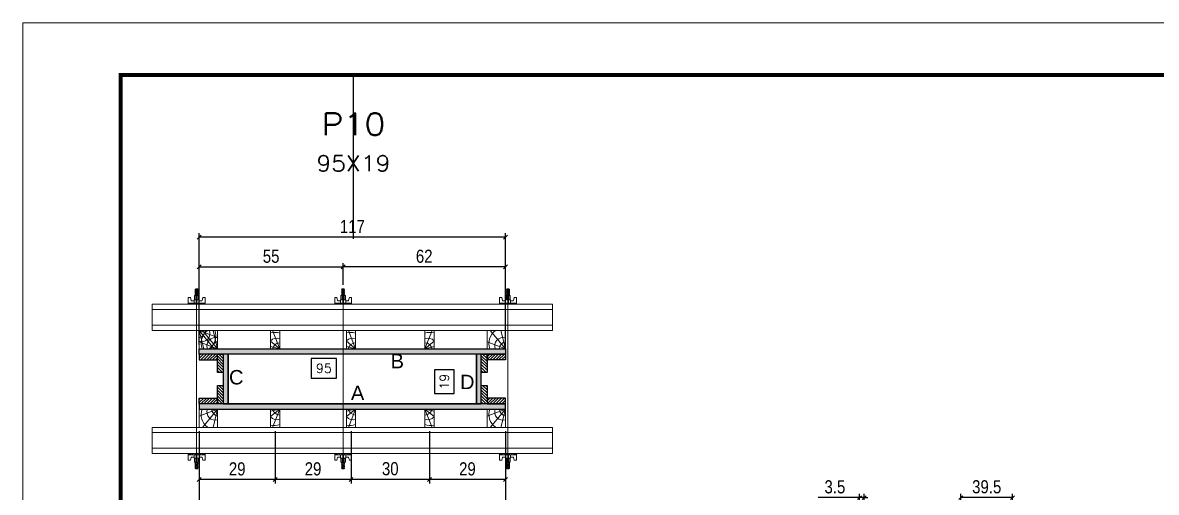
# Model space of a CAD drawing. Header units: millimetres. Extents: x 169816 to 178745, y 96537 to 113647.
# Drawn here: x 171415 to 172281, y 108714 to 109073 of the extents above; entities that cross this region are included whole.
import ezdxf
from ezdxf.enums import TextEntityAlignment as Align

# ---------------------------------------------------------------- set-up
doc = ezdxf.new("R2010")
doc.units = ezdxf.units.MM
doc.linetypes.add('DASHED', pattern=[0.75, 0.5, -0.25])
doc.linetypes.add('HIDDEN', pattern=[0.375, 0.25, -0.125])
for name, color, linetype in [('CHAPA', 1, 'Continuous'), ('COTA', 241, 'Continuous'), ('Cota Seção (2x)', 241, 'Continuous'), ('MEIO_PONT', 93, 'Continuous'), ('Painéis', 200, 'Continuous'), ('SARRAFO', 251, 'Continuous'), ('Texto de Titulo', 7, 'Continuous'), ('Texto Qtd Sarr', 242, 'Continuous'), ('TEXTO_GERAL', 7, 'Continuous')]:
    doc.layers.add(name, color=color, linetype=linetype)
for name, color, linetype, lineweight in [('Folhas', 255, 'Continuous', 9), ('Hachura', 251, 'Continuous', 9), ('Madeira', 126, 'Continuous', 18), ('Perfil Metálico', 224, 'Continuous', 18), ('SARRAFO DE PRESSAO', 251, 'DASHED', 9), ('Texto Seção', 7, 'Continuous', 15)]:
    doc.layers.add(name, color=color, linetype=linetype, lineweight=lineweight)
doc.styles.add('ARIAL', font='arial.ttf')
doc.styles.add('COTA TECNICA', font='techl___.ttf', dxfattribs={"height": 10})
doc.styles.add('COTA TECNICA 2X', font='techl___.ttf', dxfattribs={"height": 10})
doc.styles.add('ROMANS', font='romans.shx')
doc.dimstyles.new('PAINEL', dxfattribs={"dimtxt": 10, "dimasz": 3, "dimexe": 3, "dimexo": 3, "dimgap": 3, "dimtad": 1, "dimdec": 1, "dimzin": 12, "dimdsep": 46, "dimtxsty": 'COTA TECNICA', "dimblk1": 'OBLIQUE', "dimblk2": 'OBLIQUE', "dimsah": 1, "dimcen": 0.9, "dimclrd": 4, "dimclre": 4, "dimclrt": 240, "dimadec": 1, "dimazin": 3, "dimtfac": 1, "dimtdec": 1, "dimtmove": 0, "dimatfit": 3, "dimfxl": 1, "dimtolj": 1, "dimtzin": 12, "dimarcsym": 0})
doc.dimstyles.new('SECAO PILAR', dxfattribs={"dimtxt": 10, "dimasz": 3, "dimexe": 3, "dimexo": 3, "dimgap": 3, "dimtad": 1, "dimdec": 1, "dimlfac": 0.5, "dimzin": 12, "dimdsep": 46, "dimtxsty": 'COTA TECNICA 2X', "dimblk1": 'OBLIQUE', "dimblk2": 'OBLIQUE', "dimsah": 1, "dimcen": 0.9, "dimclrd": 256, "dimclre": 256, "dimclrt": 256, "dimadec": 1, "dimazin": 3, "dimtfac": 1, "dimtdec": 1, "dimtmove": 0, "dimatfit": 3, "dimfxl": 1, "dimtolj": 1, "dimtzin": 12, "dimarcsym": 0})
doc.dimstyles.new('SECÇÃO 2', dxfattribs={"dimtxt": 7, "dimasz": 6, "dimexe": 0.18, "dimexo": 2, "dimgap": -4, "dimtad": 3, "dimdec": 1, "dimlfac": 0.5, "dimzin": 12, "dimdsep": 46, "dimtxsty": 'ROMANS', "dimblk": 'ARCHTICK', "dimcen": 0.09, "dimse1": 1, "dimse2": 1, "dimsd1": 1, "dimsd2": 1, "dimclrd": 180, "dimclre": 5, "dimclrt": 1, "dimadec": 0, "dimazin": 3, "dimtfac": 1, "dimtdec": 1, "dimtofl": 0, "dimtmove": 0, "dimatfit": 3, "dimldrblk": 'ARCHTICK', "dimfxl": 1, "dimtolj": 1, "dimtzin": 0, "dimarcsym": 0})
pattern_1 = [(45, (181052.4469, 131711.1187), (-1.12253202, 1.12253202), [])]
pattern_2 = [(45, (180907.4469, 131711.1187), (-1.12253202, 1.12253202), [])]

# ---------------------------------------------------------------- blocks, each defined once
blk = doc.blocks.new('9999999999')
at = {"layer": 'Folhas'}
blk.add_lwpolyline([(98138.98, 34190.21), (99623.98, 34190.21), (99623.98, 35240.21), (98138.98, 35240.21)], close=True, dxfattribs=at)
at = {"layer": 'Folhas', "color": 30, "const_width": 3}
blk.add_lwpolyline([(98213.98, 34230.21), (99583.98, 34230.21), (99583.98, 35200.21), (98213.98, 35200.21)], close=True, dxfattribs=at)
blk = doc.blocks.new('titulo1')
at = {"layer": 'Defpoints', "color": 252, "linetype": 'HIDDEN', "ltscale": 2}
blk.add_line((0, 0), (0, 125), dxfattribs=at)
at = {"layer": 'Defpoints', "style": 'ROMANS', "oblique": 15}
blk.add_attdef('FOLHA', text='', height=10, dxfattribs=at).set_placement((0, 15.58), align=Align.MIDDLE_CENTER)
at = {"layer": 'Texto Qtd Sarr', "color": 3, "style": 'ROMANS', "oblique": 15}
for tag, height, p in [('TITULO', 17, (0, 71.45)), ('SEÇÃO', 12, (0, 41.55))]:
    blk.add_attdef(tag, text='', height=height, dxfattribs=at).set_placement(p, align=Align.MIDDLE_CENTER)
blk = doc.blocks.new('*D130')
at = {"layer": 'Cota Seção (2x)', "color": 180, "lineweight": -2, "transparency": 16777216}
for p, q in [((171654.42, 108816.32), (171635.09, 108816.32)), ((171635.09, 108816.32), (171635.09, 108801.32)), ((171654.42, 108801.32), (171654.42, 108816.32)), ((171635.09, 108801.32), (171654.42, 108801.32))]:
    blk.add_line(p, q, dxfattribs=at)
at = {"layer": 'Defpoints', "color": 0, "transparency": 16777216}
for p in [(171571.5, 108819.71), (171761.5, 108819.71), (171571.5, 108797.32)]:
    blk.add_point(p, dxfattribs=at)
at = {"layer": 'Cota Seção (2x)', "color": 1, "transparency": 16777216, "insert": (171644.75, 108808.82), "char_height": 7, "attachment_point": 5, "style": 'ROMANS'}
blk.add_mtext('\\A1;95', dxfattribs=at)
blk = doc.blocks.new('_ArchTick')
at = {"color": 0, "linetype": 'ByBlock', "const_width": 0.15}
blk.add_lwpolyline([(-0.5, -0.5), (0.5, 0.5)], dxfattribs=at)
blk = doc.blocks.new('_Oblique')
at = {"color": 0, "linetype": 'ByBlock', "lineweight": -2}
blk.add_line((-0.5, -0.5), (0.5, 0.5), dxfattribs=at)
blk = doc.blocks.new('*D131')
at = {"layer": 'Cota Seção (2x)', "lineweight": -2, "transparency": 16777216}
for p, q in [((171549.5, 108826.71), (171549.5, 108912)), ((171783.5, 108826.71), (171783.5, 108912)), ((171783.5, 108909), (171549.5, 108909))]:
    blk.add_line(p, q, dxfattribs=at)
at = {"layer": 'Defpoints', "color": 0, "transparency": 16777216}
for p in [(171549.5, 108909), (171549.5, 108823.71), (171783.5, 108823.71)]:
    blk.add_point(p, dxfattribs=at)
at = {"layer": 'Cota Seção (2x)', "lineweight": -2, "transparency": 16777216, "xscale": 3, "yscale": 3, "zscale": 3, "rotation": 180}
blk.add_blockref('_Oblique', (171549.5, 108909), dxfattribs=at)
at = {"layer": 'Cota Seção (2x)', "lineweight": -2, "transparency": 16777216, "xscale": 3, "yscale": 3, "zscale": 3}
blk.add_blockref('_Oblique', (171783.5, 108909), dxfattribs=at)
at = {"layer": 'Cota Seção (2x)', "transparency": 16777216, "insert": (171666.5, 108917.08), "char_height": 10, "attachment_point": 5, "style": 'COTA TECNICA 2X'}
blk.add_mtext('\\A1;117', dxfattribs=at)
blk = doc.blocks.new('*D132')
at = {"layer": 'Cota Seção (2x)', "lineweight": -2, "transparency": 16777216}
for p, q in [((171659.43, 108872.51), (171659.43, 108889.23)), ((171783.5, 108886.23), (171659.43, 108886.23)), ((171783.5, 108860.71), (171783.5, 108889.23))]:
    blk.add_line(p, q, dxfattribs=at)
at = {"layer": 'Defpoints', "color": 0, "transparency": 16777216}
for p in [(171659.43, 108886.23), (171659.43, 108869.51), (171783.5, 108857.71)]:
    blk.add_point(p, dxfattribs=at)
at = {"layer": 'Cota Seção (2x)', "lineweight": -2, "transparency": 16777216, "xscale": 3, "yscale": 3, "zscale": 3, "rotation": 180}
blk.add_blockref('_Oblique', (171659.43, 108886.23), dxfattribs=at)
at = {"layer": 'Cota Seção (2x)', "lineweight": -2, "transparency": 16777216, "xscale": 3, "yscale": 3, "zscale": 3}
blk.add_blockref('_Oblique', (171783.5, 108886.23), dxfattribs=at)
at = {"layer": 'Cota Seção (2x)', "transparency": 16777216, "insert": (171721.46, 108894.34), "char_height": 10, "attachment_point": 5, "style": 'COTA TECNICA 2X'}
blk.add_mtext('\\A1;62', dxfattribs=at)
blk = doc.blocks.new('*D128')
at = {"layer": 'Cota Seção (2x)', "lineweight": -2, "transparency": 16777216}
for p, q in [((171549.5, 108860.71), (171549.5, 108889.23)), ((171549.5, 108886.23), (171659.43, 108886.23)), ((171659.43, 108872.51), (171659.43, 108889.23))]:
    blk.add_line(p, q, dxfattribs=at)
at = {"layer": 'Defpoints', "color": 0, "transparency": 16777216}
for p in [(171659.43, 108886.23), (171659.43, 108869.51), (171549.5, 108857.71)]:
    blk.add_point(p, dxfattribs=at)
at = {"layer": 'Cota Seção (2x)', "lineweight": -2, "transparency": 16777216, "xscale": 3, "yscale": 3, "zscale": 3, "rotation": 180}
blk.add_blockref('_Oblique', (171549.5, 108886.23), dxfattribs=at)
at = {"layer": 'Cota Seção (2x)', "lineweight": -2, "transparency": 16777216, "xscale": 3, "yscale": 3, "zscale": 3}
blk.add_blockref('_Oblique', (171659.43, 108886.23), dxfattribs=at)
at = {"layer": 'Cota Seção (2x)', "transparency": 16777216, "insert": (171604.46, 108894.34), "char_height": 10, "attachment_point": 5, "style": 'COTA TECNICA 2X'}
blk.add_mtext('\\A1;55', dxfattribs=at)
blk = doc.blocks.new('*D129')
at = {"layer": 'Cota Seção (2x)', "color": 180, "lineweight": -2, "transparency": 16777216}
for p, q in [((171744.36, 108807.61), (171729.36, 108807.61)), ((171729.36, 108807.61), (171729.36, 108789.61)), ((171744.36, 108789.61), (171744.36, 108807.61)), ((171729.36, 108789.61), (171744.36, 108789.61))]:
    blk.add_line(p, q, dxfattribs=at)
at = {"layer": 'Defpoints', "color": 0, "transparency": 16777216}
for p in [(171761.5, 108819.71), (171748.36, 108781.71), (171761.5, 108781.71)]:
    blk.add_point(p, dxfattribs=at)
at = {"layer": 'Cota Seção (2x)', "color": 1, "transparency": 16777216, "insert": (171736.86, 108798.61), "char_height": 7, "attachment_point": 5, "rotation": 90, "style": 'ROMANS'}
blk.add_mtext('\\A1;19', dxfattribs=at)
blk = doc.blocks.new('C')
at = {"layer": 'Hachura', "color": 0}
for p, q in [((0, 3.22), (0, -3.22)), ((0.45, 3.22), (0, 3.22)), ((0.46, 3.16), (0, 3.16)), ((0.46, 3.05), (0, 3.05)), ((0.46, 2.88), (0, 2.88)), ((0, 2.75), (0, -1.16)), ((0.46, 2.65), (0, 2.65)), ((0.46, 2.23), (0, 2.23)), ((0.46, 1.51), (0, 1.51)), ((0.39, 0.49), (0.17, 0.49)), ((0.45, -3.23), (0.45, 3.22)), ((0.45, 3.22), (2.58, 3.22)), ((1.74, 0.97), (0.45, 0.97)), ((1.45, 0.1), (0.45, 0.1)), ((1.35, 1.94), (1.35, 0.96)), ((2.58, 2.39), (1.47, 2.09)), ((1.74, -0.97), (1.74, 0.97)), ((1.74, 0.97), (1.74, 0.84)), ((1.74, 0.97), (1.74, 0.84)), ((1.74, 0.84), (3.35, 0.84)), ((3.35, 0.45), (1.74, 0.45)), ((2.58, 3.22), (2.58, 2.39)), ((3.32, 0.84), (3.32, -0.84)), ((3.35, 0.84), (3.35, -0.84)), ((3.68, 0.45), (3.35, 0.45)), ((3.84, -0.52), (3.35, 0.45)), ((3.35, 0.06), (3.67, -0.57)), ((3.68, 0.45), (4.16, -0.52)), ((3.72, 0.5), (4.25, -0.57)), ((4.37, -0.55), (3.83, 0.53)), ((4.15, 0.45), (3.93, 0.45)), ((4.42, -0.52), (3.93, 0.45)), ((4.15, 0.45), (4.26, 0.45)), ((4.26, 0.45), (4.74, -0.52)), ((4.3, 0.5), (4.83, -0.57)), ((4.95, -0.55), (4.41, 0.53)), ((4.51, 0.45), (4.84, 0.45)), ((5, -0.52), (4.51, 0.45)), ((4.84, 0.45), (5.32, -0.52)), ((4.88, 0.5), (5.41, -0.57)), ((5.53, -0.55), (4.99, 0.53)), ((5.58, -0.52), (5.09, 0.45)), ((5.42, 0.45), (5.09, 0.45)), ((5.58, -0.52), (5.09, 0.45)), ((5.42, 0.45), (5.74, -0.19)), ((5.46, 0.5), (5.74, -0.07)), ((5.74, 0.19), (5.57, 0.53)), ((5.74, 0.32), (5.68, 0.45)), ((5.68, 0.45), (5.74, 0.45)), ((5.74, 0.45), (5.9, 0.29)), ((5.74, 0.45), (5.74, -0.52)), ((5.9, -0.36), (5.9, 0.29)), ((0.45, 0), (0, 0)), ((0.46, -1.52), (0, -1.52)), ((0.46, -2.23), (0, -2.23)), ((0.46, -2.65), (0, -2.65)), ((0.46, -2.88), (0, -2.88)), ((0.46, -3.05), (0, -3.05)), ((0.46, -3.16), (0, -3.16)), ((0, -3.22), (2.57, -3.22)), ((0.08, -0.48), (0.29, -0.48)), ((0.29, -0.48), (0.4, -0.48)), ((0.45, 0), (0.45, -0.97)), ((0.45, -0.16), (1.45, -0.16)), ((0.45, -0.65), (0.45, -0.32)), ((0.45, -3.23), (0.45, -0.65)), ((0.45, -0.97), (1.74, -0.97)), ((1.35, -1.94), (1.35, -0.97)), ((2.58, -2.39), (1.47, -2.1)), ((3.35, -0.32), (1.74, -0.32)), ((3.35, -0.84), (1.74, -0.84)), ((2.58, -3.23), (2.58, -2.39)), ((3.35, -0.07), (3.58, -0.52)), ((3.35, -0.52), (3.58, -0.52)), ((3.84, -0.52), (4.16, -0.52)), ((4.42, -0.52), (4.74, -0.52)), ((4.63, -0.52), (4.74, -0.52)), ((5, -0.52), (5.32, -0.52)), ((5.58, -0.52), (5.74, -0.52)), ((5.74, -0.52), (5.9, -0.36)), ((5.74, -0.52), (5.74, -0.52))]:
    blk.add_line(p, q, dxfattribs=at)
for centre, radius, start, end in [((1.52, 1.94), 0.161, 104.7436, 180), ((1.44, -0.03), 0.129, 272.695, 87.305), ((3.81, 0.39), 0.143, 25.5688, 154.4312), ((4.39, 0.39), 0.143, 25.5688, 154.4312), ((4.97, 0.39), 0.143, 25.5688, 154.4312), ((5.55, 0.39), 0.143, 25.5688, 154.4312), ((0.17, -0.37), 0.174, 221.744, 317.8592), ((1.52, -1.94), 0.161, 180, 255.2564), ((3.71, -0.4), 0.174, 222.1408, 318.256), ((4.29, -0.4), 0.174, 222.1408, 318.256), ((4.87, -0.4), 0.174, 222.1408, 318.256), ((5.45, -0.4), 0.174, 222.1408, 318.256), ((5.61, -0.4), 0.174, 317.8592, 318.256)]:
    blk.add_arc(centre, radius, start, end, dxfattribs=at)
blk = doc.blocks.new('PONTALETE')
at = {"layer": 'Madeira'}
for q in [(2.71, 7), (7, 5.76), (7, 1.74)]:
    blk.add_line((0, 0), q, dxfattribs=at)
blk.add_lwpolyline([(0, 0), (7, 0), (7, 7), (0, 7)], close=True, dxfattribs=at)
for centre, radius, start, end in [((2.04, 0.06), 6.23, 37.2818, 109.0913), ((1.09, 0.9), 3.19, 343.603, 109.9847), ((-0.21, -0.78), 3.09, 14.6322, 86.0383)]:
    blk.add_arc(centre, radius, start, end, dxfattribs=at)
blk = doc.blocks.new('MEIO PONTALETE')
at = {"layer": 'Madeira'}
for q in [(2.71, 7), (3.5, 2.88), (3.5, 0.87)]:
    blk.add_line((0, 0), q, dxfattribs=at)
blk.add_lwpolyline([(0, 0), (3.5, 0), (3.5, 7), (0, 7)], close=True, dxfattribs=at)
for centre, radius, start, end in [((2.04, 0.06), 6.23, 76.4499, 109.0913), ((1.09, 0.9), 3.19, 40.9063, 109.9847), ((-0.21, -0.78), 3.09, 14.6322, 86.0383)]:
    blk.add_arc(centre, radius, start, end, dxfattribs=at)
blk = doc.blocks.new('*D133')
at = {"layer": 'Cota Seção (2x)', "lineweight": -2, "transparency": 16777216}
for p, q in [((171725.5, 108760.71), (171725.5, 108720.83)), ((171783.5, 108760.71), (171783.5, 108720.83)), ((171783.5, 108723.83), (171725.5, 108723.83))]:
    blk.add_line(p, q, dxfattribs=at)
at = {"layer": 'Defpoints', "color": 0, "transparency": 16777216}
for p in [(171725.5, 108763.71), (171783.5, 108763.71), (171725.5, 108723.83)]:
    blk.add_point(p, dxfattribs=at)
at = {"layer": 'Cota Seção (2x)', "lineweight": -2, "transparency": 16777216, "xscale": 3, "yscale": 3, "zscale": 3, "rotation": 180}
blk.add_blockref('_Oblique', (171725.5, 108723.83), dxfattribs=at)
at = {"layer": 'Cota Seção (2x)', "lineweight": -2, "transparency": 16777216, "xscale": 3, "yscale": 3, "zscale": 3}
blk.add_blockref('_Oblique', (171783.5, 108723.83), dxfattribs=at)
at = {"layer": 'Cota Seção (2x)', "transparency": 16777216, "insert": (171754.5, 108731.92), "char_height": 10, "attachment_point": 5, "style": 'COTA TECNICA 2X'}
blk.add_mtext('\\A1;29', dxfattribs=at)
blk = doc.blocks.new('*D134')
at = {"layer": 'Cota Seção (2x)', "lineweight": -2, "transparency": 16777216}
for p, q in [((171665.5, 108760.71), (171665.5, 108720.83)), ((171725.5, 108760.71), (171725.5, 108720.83)), ((171725.5, 108723.83), (171665.5, 108723.83))]:
    blk.add_line(p, q, dxfattribs=at)
at = {"layer": 'Defpoints', "color": 0, "transparency": 16777216}
for p in [(171665.5, 108763.71), (171725.5, 108763.71), (171665.5, 108723.83)]:
    blk.add_point(p, dxfattribs=at)
at = {"layer": 'Cota Seção (2x)', "lineweight": -2, "transparency": 16777216, "xscale": 3, "yscale": 3, "zscale": 3, "rotation": 180}
blk.add_blockref('_Oblique', (171665.5, 108723.83), dxfattribs=at)
at = {"layer": 'Cota Seção (2x)', "lineweight": -2, "transparency": 16777216, "xscale": 3, "yscale": 3, "zscale": 3}
blk.add_blockref('_Oblique', (171725.5, 108723.83), dxfattribs=at)
at = {"layer": 'Cota Seção (2x)', "transparency": 16777216, "insert": (171695.5, 108732.05), "char_height": 10, "attachment_point": 5, "style": 'COTA TECNICA 2X'}
blk.add_mtext('\\A1;30', dxfattribs=at)
blk = doc.blocks.new('*D135')
at = {"layer": 'Cota Seção (2x)', "lineweight": -2, "transparency": 16777216}
for p, q in [((171607.5, 108760.71), (171607.5, 108720.83)), ((171665.5, 108760.71), (171665.5, 108720.83)), ((171665.5, 108723.83), (171607.5, 108723.83))]:
    blk.add_line(p, q, dxfattribs=at)
at = {"layer": 'Defpoints', "color": 0, "transparency": 16777216}
for p in [(171607.5, 108763.71), (171665.5, 108763.71), (171607.5, 108723.83)]:
    blk.add_point(p, dxfattribs=at)
at = {"layer": 'Cota Seção (2x)', "lineweight": -2, "transparency": 16777216, "xscale": 3, "yscale": 3, "zscale": 3, "rotation": 180}
blk.add_blockref('_Oblique', (171607.5, 108723.83), dxfattribs=at)
at = {"layer": 'Cota Seção (2x)', "lineweight": -2, "transparency": 16777216, "xscale": 3, "yscale": 3, "zscale": 3}
blk.add_blockref('_Oblique', (171665.5, 108723.83), dxfattribs=at)
at = {"layer": 'Cota Seção (2x)', "transparency": 16777216, "insert": (171636.5, 108731.92), "char_height": 10, "attachment_point": 5, "style": 'COTA TECNICA 2X'}
blk.add_mtext('\\A1;29', dxfattribs=at)
blk = doc.blocks.new('*D136')
at = {"layer": 'Cota Seção (2x)', "lineweight": -2, "transparency": 16777216}
for p, q in [((171549.5, 108760.71), (171549.5, 108720.83)), ((171607.5, 108760.71), (171607.5, 108720.83)), ((171607.5, 108723.83), (171549.5, 108723.83))]:
    blk.add_line(p, q, dxfattribs=at)
at = {"layer": 'Defpoints', "color": 0, "transparency": 16777216}
for p in [(171549.5, 108763.71), (171607.5, 108763.71), (171549.5, 108723.83)]:
    blk.add_point(p, dxfattribs=at)
at = {"layer": 'Cota Seção (2x)', "lineweight": -2, "transparency": 16777216, "xscale": 3, "yscale": 3, "zscale": 3, "rotation": 180}
blk.add_blockref('_Oblique', (171549.5, 108723.83), dxfattribs=at)
at = {"layer": 'Cota Seção (2x)', "lineweight": -2, "transparency": 16777216, "xscale": 3, "yscale": 3, "zscale": 3}
blk.add_blockref('_Oblique', (171607.5, 108723.83), dxfattribs=at)
at = {"layer": 'Cota Seção (2x)', "transparency": 16777216, "insert": (171578.5, 108731.92), "char_height": 10, "attachment_point": 5, "style": 'COTA TECNICA 2X'}
blk.add_mtext('\\A1;29', dxfattribs=at)
blk = doc.blocks.new('*D137')
at = {"layer": 'Cota Seção (2x)', "lineweight": -2, "transparency": 16777216}
for p, q in [((171549.5, 108760.71), (171549.5, 108691.71)), ((171783.5, 108760.71), (171783.5, 108691.71)), ((171549.5, 108694.71), (171783.5, 108694.71))]:
    blk.add_line(p, q, dxfattribs=at)
at = {"layer": 'Defpoints', "color": 0, "transparency": 16777216}
for p in [(171549.5, 108763.71), (171783.5, 108763.71), (171783.5, 108694.71)]:
    blk.add_point(p, dxfattribs=at)
at = {"layer": 'Cota Seção (2x)', "lineweight": -2, "transparency": 16777216, "xscale": 3, "yscale": 3, "zscale": 3, "rotation": 180}
blk.add_blockref('_Oblique', (171549.5, 108694.71), dxfattribs=at)
at = {"layer": 'Cota Seção (2x)', "lineweight": -2, "transparency": 16777216, "xscale": 3, "yscale": 3, "zscale": 3}
blk.add_blockref('_Oblique', (171783.5, 108694.71), dxfattribs=at)
at = {"layer": 'Cota Seção (2x)', "transparency": 16777216, "insert": (171666.5, 108702.81), "char_height": 10, "attachment_point": 5, "style": 'COTA TECNICA 2X'}
blk.add_mtext('\\A1;GRADE 117', dxfattribs=at)
blk = doc.blocks.new('*D419')
at = {"layer": 'COTA', "color": 4, "lineweight": -2, "transparency": 16777216}
for p, q in [((172131.69, 108677.21), (172131.69, 108712.99)), ((172171.19, 108691.21), (172171.19, 108712.99)), ((172171.19, 108709.99), (172131.69, 108709.99))]:
    blk.add_line(p, q, dxfattribs=at)
at = {"layer": 'Defpoints', "color": 0, "transparency": 16777216}
for p in [(172131.69, 108709.99), (172171.19, 108688.21), (172131.69, 108674.21)]:
    blk.add_point(p, dxfattribs=at)
at = {"layer": 'COTA', "color": 4, "lineweight": -2, "transparency": 16777216, "xscale": 3, "yscale": 3, "zscale": 3, "rotation": 180}
blk.add_blockref('_Oblique', (172131.69, 108709.99), dxfattribs=at)
at = {"layer": 'COTA', "color": 4, "lineweight": -2, "transparency": 16777216, "xscale": 3, "yscale": 3, "zscale": 3}
blk.add_blockref('_Oblique', (172171.19, 108709.99), dxfattribs=at)
at = {"layer": 'COTA', "color": 240, "transparency": 16777216, "insert": (172151.44, 108718.24), "char_height": 10, "attachment_point": 5, "style": 'COTA TECNICA'}
blk.add_mtext('\\A1;39.5', dxfattribs=at)
blk = doc.blocks.new('*D1546')
at = {"layer": 'Defpoints', "color": 0, "transparency": 16777216}
for p in [(172054.19, 108709.99), (172054.19, 108688.21), (172057.69, 108674.21)]:
    blk.add_point(p, dxfattribs=at)
at = {"layer": 'Painéis', "color": 4, "lineweight": -2, "transparency": 16777216}
for p, q in [((172054.19, 108691.21), (172054.19, 108712.99)), ((172057.69, 108677.21), (172057.69, 108712.99)), ((172054.19, 108709.99), (172022.58, 108709.99)), ((172057.69, 108709.99), (172054.19, 108709.99)), ((172057.69, 108709.99), (172060.69, 108709.99))]:
    blk.add_line(p, q, dxfattribs=at)
at = {"layer": 'Painéis', "color": 4, "lineweight": -2, "transparency": 16777216, "xscale": 3, "yscale": 3, "zscale": 3}
blk.add_blockref('_Oblique', (172054.19, 108709.99), dxfattribs=at)
at = {"layer": 'Painéis', "color": 4, "lineweight": -2, "transparency": 16777216, "xscale": 3, "yscale": 3, "zscale": 3, "rotation": 180}
blk.add_blockref('_Oblique', (172057.69, 108709.99), dxfattribs=at)
at = {"layer": 'Painéis', "color": 240, "transparency": 16777216, "insert": (172035.38, 108718.21), "char_height": 10, "attachment_point": 5, "style": 'COTA TECNICA'}
blk.add_mtext('\\A1;3.5', dxfattribs=at)

msp = doc.modelspace()

# ---------------------------------------------------------------- hatches: boundary and pattern name
at = {"layer": 'Hachura'}
h = msp.add_hatch(color=256, dxfattribs=at)
h.dxf.hatch_style = 1
h.paths.add_polyline_path([(171549.5, 108819.71), (171549.5, 108823.71), (171783.5, 108823.71), (171783.5, 108819.71)])
h = msp.add_hatch(color=256, dxfattribs=at)
h.dxf.hatch_style = 1
h.paths.add_polyline_path([(171549.5, 108819.71), (171549.5, 108823.71), (171783.5, 108823.71), (171783.5, 108819.71)])
h = msp.add_hatch(dxfattribs=at)
h.set_pattern_fill('ANSI31', color=256, scale=0.5, angle=360, style=0)
h.set_pattern_definition(pattern_1)
h.paths.add_polyline_path([(171563.5, 108819.71), (171563.5, 108815.31), (171549.5, 108815.31), (171549.5, 108819.71)])
h = msp.add_hatch(dxfattribs=at)
h.set_pattern_fill('ANSI31', color=256, scale=0.5, angle=630, style=0)
h.set_pattern_definition([(315, (194492.9032, 99316.7587), (1.12253202, 1.12253202), [])])
h.paths.add_polyline_path([(171563.5, 108805.71), (171567.9, 108805.71), (171567.9, 108819.71), (171563.5, 108819.71)])
h = msp.add_hatch(color=256, dxfattribs=at)
h.dxf.hatch_style = 1
h.paths.add_polyline_path([(171571.5, 108819.71), (171567.9, 108819.71), (171567.9, 108781.71), (171571.5, 108781.71)])
h = msp.add_hatch(color=256, dxfattribs=at)
h.dxf.hatch_style = 1
h.paths.add_polyline_path([(171571.5, 108819.71), (171567.9, 108819.71), (171567.9, 108781.71), (171571.5, 108781.71)])
h = msp.add_hatch(color=256, dxfattribs=at)
h.dxf.hatch_style = 1
h.paths.add_polyline_path([(171765.1, 108819.71), (171761.5, 108819.71), (171761.5, 108781.71), (171765.1, 108781.71)])
h = msp.add_hatch(color=256, dxfattribs=at)
h.dxf.hatch_style = 1
h.paths.add_polyline_path([(171765.1, 108819.71), (171761.5, 108819.71), (171761.5, 108781.71), (171765.1, 108781.71)])
h = msp.add_hatch(dxfattribs=at)
h.set_pattern_fill('ANSI31', color=256, scale=0.5, angle=630, style=0)
h.set_pattern_definition([(315, (194694.5032, 99316.7587), (1.12253202, 1.12253202), [])])
h.paths.add_polyline_path([(171765.1, 108805.71), (171769.5, 108805.71), (171769.5, 108819.71), (171765.1, 108819.71)])
h = msp.add_hatch(dxfattribs=at)
h.set_pattern_fill('ANSI31', color=256, scale=0.5, angle=360, style=0)
h.set_pattern_definition(pattern_2)
h.paths.add_polyline_path([(171769.5, 108819.71), (171769.5, 108815.31), (171783.5, 108815.31), (171783.5, 108819.71)])
h = msp.add_hatch(dxfattribs=at)
h.set_pattern_fill('ANSI31', color=256, scale=0.5, angle=630, style=0)
h.set_pattern_definition([(315, (194492.9032, 99292.7587), (1.12253202, 1.12253202), [])])
h.paths.add_polyline_path([(171563.5, 108781.71), (171567.9, 108781.71), (171567.9, 108795.71), (171563.5, 108795.71)])
h = msp.add_hatch(dxfattribs=at)
h.set_pattern_fill('ANSI31', color=256, scale=0.5, angle=630, style=0)
h.set_pattern_definition([(315, (194694.5032, 99292.7587), (1.12253202, 1.12253202), [])])
h.paths.add_polyline_path([(171765.1, 108781.71), (171769.5, 108781.71), (171769.5, 108795.71), (171765.1, 108795.71)])
h = msp.add_hatch(dxfattribs=at)
h.set_pattern_fill('ANSI31', color=256, scale=0.5, angle=360, style=0)
h.set_pattern_definition(pattern_1)
h.paths.add_polyline_path([(171563.5, 108781.71), (171563.5, 108786.11), (171549.5, 108786.11), (171549.5, 108781.71)])
h = msp.add_hatch(color=256, dxfattribs=at)
h.dxf.hatch_style = 1
h.paths.add_polyline_path([(171549.5, 108781.71), (171549.5, 108777.71), (171783.5, 108777.71), (171783.5, 108781.71)])
h = msp.add_hatch(color=256, dxfattribs=at)
h.dxf.hatch_style = 1
h.paths.add_polyline_path([(171549.5, 108781.71), (171549.5, 108777.71), (171783.5, 108777.71), (171783.5, 108781.71)])
h = msp.add_hatch(dxfattribs=at)
h.set_pattern_fill('ANSI31', color=256, scale=0.5, angle=360, style=0)
h.set_pattern_definition(pattern_2)
h.paths.add_polyline_path([(171769.5, 108781.71), (171769.5, 108786.11), (171783.5, 108786.11), (171783.5, 108781.71)])

# ---------------------------------------------------------------- linework, layer by layer
at = {"layer": 'CHAPA'}
for points in [[(171549.5, 108819.71), (171549.5, 108823.71), (171783.5, 108823.71), (171783.5, 108819.71)], [(171549.5, 108819.71), (171549.5, 108823.71), (171783.5, 108823.71), (171783.5, 108819.71)], [(171571.5, 108819.71), (171567.9, 108819.71), (171567.9, 108781.71), (171571.5, 108781.71)], [(171571.5, 108819.71), (171567.9, 108819.71), (171567.9, 108781.71), (171571.5, 108781.71)], [(171765.1, 108819.71), (171761.5, 108819.71), (171761.5, 108781.71), (171765.1, 108781.71)], [(171765.1, 108819.71), (171761.5, 108819.71), (171761.5, 108781.71), (171765.1, 108781.71)], [(171549.5, 108781.71), (171549.5, 108777.71), (171783.5, 108777.71), (171783.5, 108781.71)], [(171549.5, 108781.71), (171549.5, 108777.71), (171783.5, 108777.71), (171783.5, 108781.71)]]:
    msp.add_lwpolyline(points, close=True, dxfattribs=at)
at = {"layer": 'Hachura'}
for p, q in [((171547.49, 108868.51), (171547.49, 108736.71)), ((171659.49, 108868.51), (171659.49, 108736.71)), ((171785.5, 108868.51), (171785.5, 108736.71))]:
    msp.add_line(p, q, dxfattribs=at)
at = {"layer": 'Madeira'}
for points in [[(171549.5, 108837.71), (171549.5, 108823.71), (171783.5, 108823.71), (171783.5, 108837.71)], [(171549.5, 108763.71), (171549.5, 108777.71), (171783.5, 108777.71), (171783.5, 108763.71)]]:
    msp.add_lwpolyline(points, close=True, dxfattribs=at)
at = {"layer": 'Painéis'}
msp.add_lwpolyline([(171761.5, 108781.71), (171761.5, 108819.71), (171571.5, 108819.71), (171571.5, 108781.71)], close=True, dxfattribs=at)
at = {"layer": 'Perfil Metálico'}
for points in [[(171513.5, 108857.71), (171513.5, 108837.71), (171819.5, 108837.71), (171819.5, 108857.71)], [(171819.5, 108841.71), (171819.5, 108853.71), (171513.5, 108853.71), (171513.5, 108841.71)], [(171513.5, 108743.71), (171513.5, 108763.71), (171819.5, 108763.71), (171819.5, 108743.71)], [(171819.5, 108759.71), (171819.5, 108747.71), (171513.5, 108747.71), (171513.5, 108759.71)]]:
    msp.add_lwpolyline(points, close=True, dxfattribs=at)
at = {"layer": 'SARRAFO'}
for points in [[(171549.5, 108815.31), (171563.5, 108815.31), (171563.5, 108819.71), (171549.5, 108819.71)], [(171567.9, 108819.71), (171567.9, 108805.71), (171563.5, 108805.71), (171563.5, 108819.71)], [(171567.9, 108819.71), (171567.9, 108805.71), (171563.5, 108805.71), (171563.5, 108819.71)], [(171769.5, 108819.71), (171769.5, 108805.71), (171765.1, 108805.71), (171765.1, 108819.71)], [(171769.5, 108819.71), (171769.5, 108805.71), (171765.1, 108805.71), (171765.1, 108819.71)], [(171783.5, 108815.31), (171769.5, 108815.31), (171769.5, 108819.71), (171783.5, 108819.71)], [(171567.9, 108795.71), (171567.9, 108781.71), (171563.5, 108781.71), (171563.5, 108795.71)], [(171567.9, 108795.71), (171567.9, 108781.71), (171563.5, 108781.71), (171563.5, 108795.71)], [(171769.5, 108795.71), (171769.5, 108781.71), (171765.1, 108781.71), (171765.1, 108795.71)], [(171769.5, 108795.71), (171769.5, 108781.71), (171765.1, 108781.71), (171765.1, 108795.71)], [(171549.5, 108786.11), (171563.5, 108786.11), (171563.5, 108781.71), (171549.5, 108781.71)], [(171783.5, 108786.11), (171769.5, 108786.11), (171769.5, 108781.71), (171783.5, 108781.71)]]:
    msp.add_lwpolyline(points, close=True, dxfattribs=at)

# ---------------------------------------------------------------- block references
at = {"layer": 'Hachura', "linetype": 'Continuous', "yscale": 2, "zscale": 2}
for p, xscale, rotation in [((171547.49, 108857.71), -2, 270), ((171659.5, 108857.71), -2, 270), ((171785.5, 108857.71), 2, 90), ((171547.5, 108743.71), 2, 270), ((171659.5, 108743.71), 2, 270), ((171785.49, 108743.71), -2, 90)]:
    msp.add_blockref('C', p, dxfattribs=dict(at, xscale=xscale, rotation=rotation))
at = {"layer": 'Madeira', "xscale": 2, "yscale": 2, "zscale": 2, "rotation": 270}
msp.add_blockref('PONTALETE', (171549.5, 108837.71), dxfattribs=at)
at = {"layer": 'MEIO_PONT'}
for name, p, xscale, yscale, zscale, rotation in [('PONTALETE', (171563.5, 108823.71), 2, 2, 2, 90.00000000000001), ('PONTALETE', (171783.5, 108823.71), 2, 2, 2, 90.00000000000001), ('PONTALETE', (171563.5, 108777.71), -2, 2, 2, 90), ('MEIO PONTALETE', (171611, 108777.71), 1.999999997962732, 1.999999997962732, 1.999999997962732, 180), ('MEIO PONTALETE', (171669, 108777.71), 1.999999997962732, 1.999999997962732, 1.999999997962732, 180), ('MEIO PONTALETE', (171722, 108777.71), -1.999999997962732, 1.999999997962732, 1.999999997962732, 180), ('PONTALETE', (171783.5, 108777.71), -2, 2, 2, 90)]:
    msp.add_blockref(name, p, dxfattribs=dict(at, xscale=xscale, yscale=yscale, zscale=zscale, rotation=rotation))
at = {"layer": 'MEIO_PONT', "yscale": 1.999999997962732, "zscale": 1.999999997962732}
for p, xscale in [((171611, 108823.71), -1.999999997962732), ((171669, 108823.71), -1.999999997962732), ((171722, 108823.71), 1.999999997962732)]:
    msp.add_blockref('MEIO PONTALETE', p, dxfattribs=dict(at, xscale=xscale))
at = {"layer": 'SARRAFO DE PRESSAO', "color": 6, "linetype": 'ByBlock'}
msp.add_blockref('9999999999', (73275.54, 73832.6), dxfattribs=at)
at = {"layer": 'Texto Seção'}
ref = msp.add_blockref('titulo1', (171667.39, 108907.8), dxfattribs=at)
ref.add_attrib('TITULO', 'P10', dxfattribs={"layer": 'Texto de Titulo', "color": 7, "height": 17, "style": 'ROMANS', "width": 1.1}).set_placement((171667.39, 108995.3), align=Align.MIDDLE_CENTER)
ref.add_attrib('SEÇÃO', '95X19', dxfattribs={"layer": 'Texto de Titulo', "color": 7, "height": 12, "style": 'ROMANS', "width": 1.1}).set_placement((171667.39, 108965.3), align=Align.MIDDLE_CENTER)

# ---------------------------------------------------------------- texts
at = {"layer": 'TEXTO_GERAL', "style": 'ARIAL'}
for s, p in [('B', (171700.88, 108814.3)), ('C', (171577.79, 108801.99)), ('D', (171754.36, 108798.37)), ('A', (171670.54, 108790.02))]:
    msp.add_text(s, height=11, dxfattribs=at).set_placement(p, align=Align.MIDDLE_CENTER)

# ---------------------------------------------------------------- dimensions: what is measured, and where the dimension line sits
at = {"layer": 'COTA'}
dim = msp.add_linear_dim(base=(172131.69, 108709.99), p1=(172171.19, 108688.21), p2=(172131.69, 108674.21), angle=180, dimstyle='PAINEL', dxfattribs=at)
dim.commit()
dim.dimension.update_dxf_attribs({"geometry": '*D419', "text_midpoint": (172151.44, 108718.24)})
at = {"layer": 'Cota Seção (2x)', "color": 241}
for base, p1, p2, picture, middle in [((171549.5, 108909), (171783.5, 108823.71), (171549.5, 108823.71), '*D131', (171666.5, 108917.08)), ((171659.43, 108886.23), (171783.5, 108857.71), (171659.43, 108869.51), '*D132', (171721.46, 108894.34))]:
    dim = msp.add_linear_dim(base=base, p1=p1, p2=p2, angle=180, dimstyle='SECAO PILAR', dxfattribs=at)
    dim.commit()
    dim.dimension.update_dxf_attribs({"geometry": picture, "text_midpoint": middle})
for base, p1, p2, picture, middle in [((171659.43, 108886.23), (171549.5, 108857.71), (171659.43, 108869.51), '*D128', (171604.46, 108894.34)), ((171549.5, 108723.83), (171607.5, 108763.71), (171549.5, 108763.71), '*D136', (171578.5, 108731.92)), ((171607.5, 108723.83), (171665.5, 108763.71), (171607.5, 108763.71), '*D135', (171636.5, 108731.92)), ((171665.5, 108723.83), (171725.5, 108763.71), (171665.5, 108763.71), '*D134', (171695.5, 108732.05)), ((171725.5, 108723.83), (171783.5, 108763.71), (171725.5, 108763.71), '*D133', (171754.5, 108731.92))]:
    dim = msp.add_linear_dim(base=base, p1=p1, p2=p2, dimstyle='SECAO PILAR', dxfattribs=at)
    dim.commit()
    dim.dimension.update_dxf_attribs({"geometry": picture, "text_midpoint": middle})
for base, p2, angle, picture, middle in [((171571.5, 108797.32), (171571.5, 108819.71), 180, '*D130', (171644.75, 108797.32)), ((171748.36, 108781.71), (171761.5, 108781.71), 270, '*D129', (171748.36, 108798.61))]:
    dim = msp.add_linear_dim(base=base, p1=(171761.5, 108819.71), p2=p2, angle=angle, dimstyle='SECÇÃO 2', dxfattribs=at)
    dim.commit()
    dim.dimension.update_dxf_attribs({"geometry": picture, "text_midpoint": middle, "dimtype": 160})
dim = msp.add_linear_dim(base=(171783.5, 108694.71), p1=(171549.5, 108763.71), p2=(171783.5, 108763.71), text='GRADE <>', dimstyle='SECAO PILAR', dxfattribs=at)
dim.commit()
dim.dimension.update_dxf_attribs({"geometry": '*D137', "text_midpoint": (171666.5, 108702.81)})
at = {"layer": 'Painéis'}
dim = msp.add_linear_dim(base=(172054.19, 108709.99), p1=(172057.69, 108674.21), p2=(172054.19, 108688.21), dimstyle='PAINEL', dxfattribs=at)
dim.commit()
dim.dimension.update_dxf_attribs({"geometry": '*D1546', "text_midpoint": (172035.38, 108718.21)})

doc.saveas('drawing.dxf')
